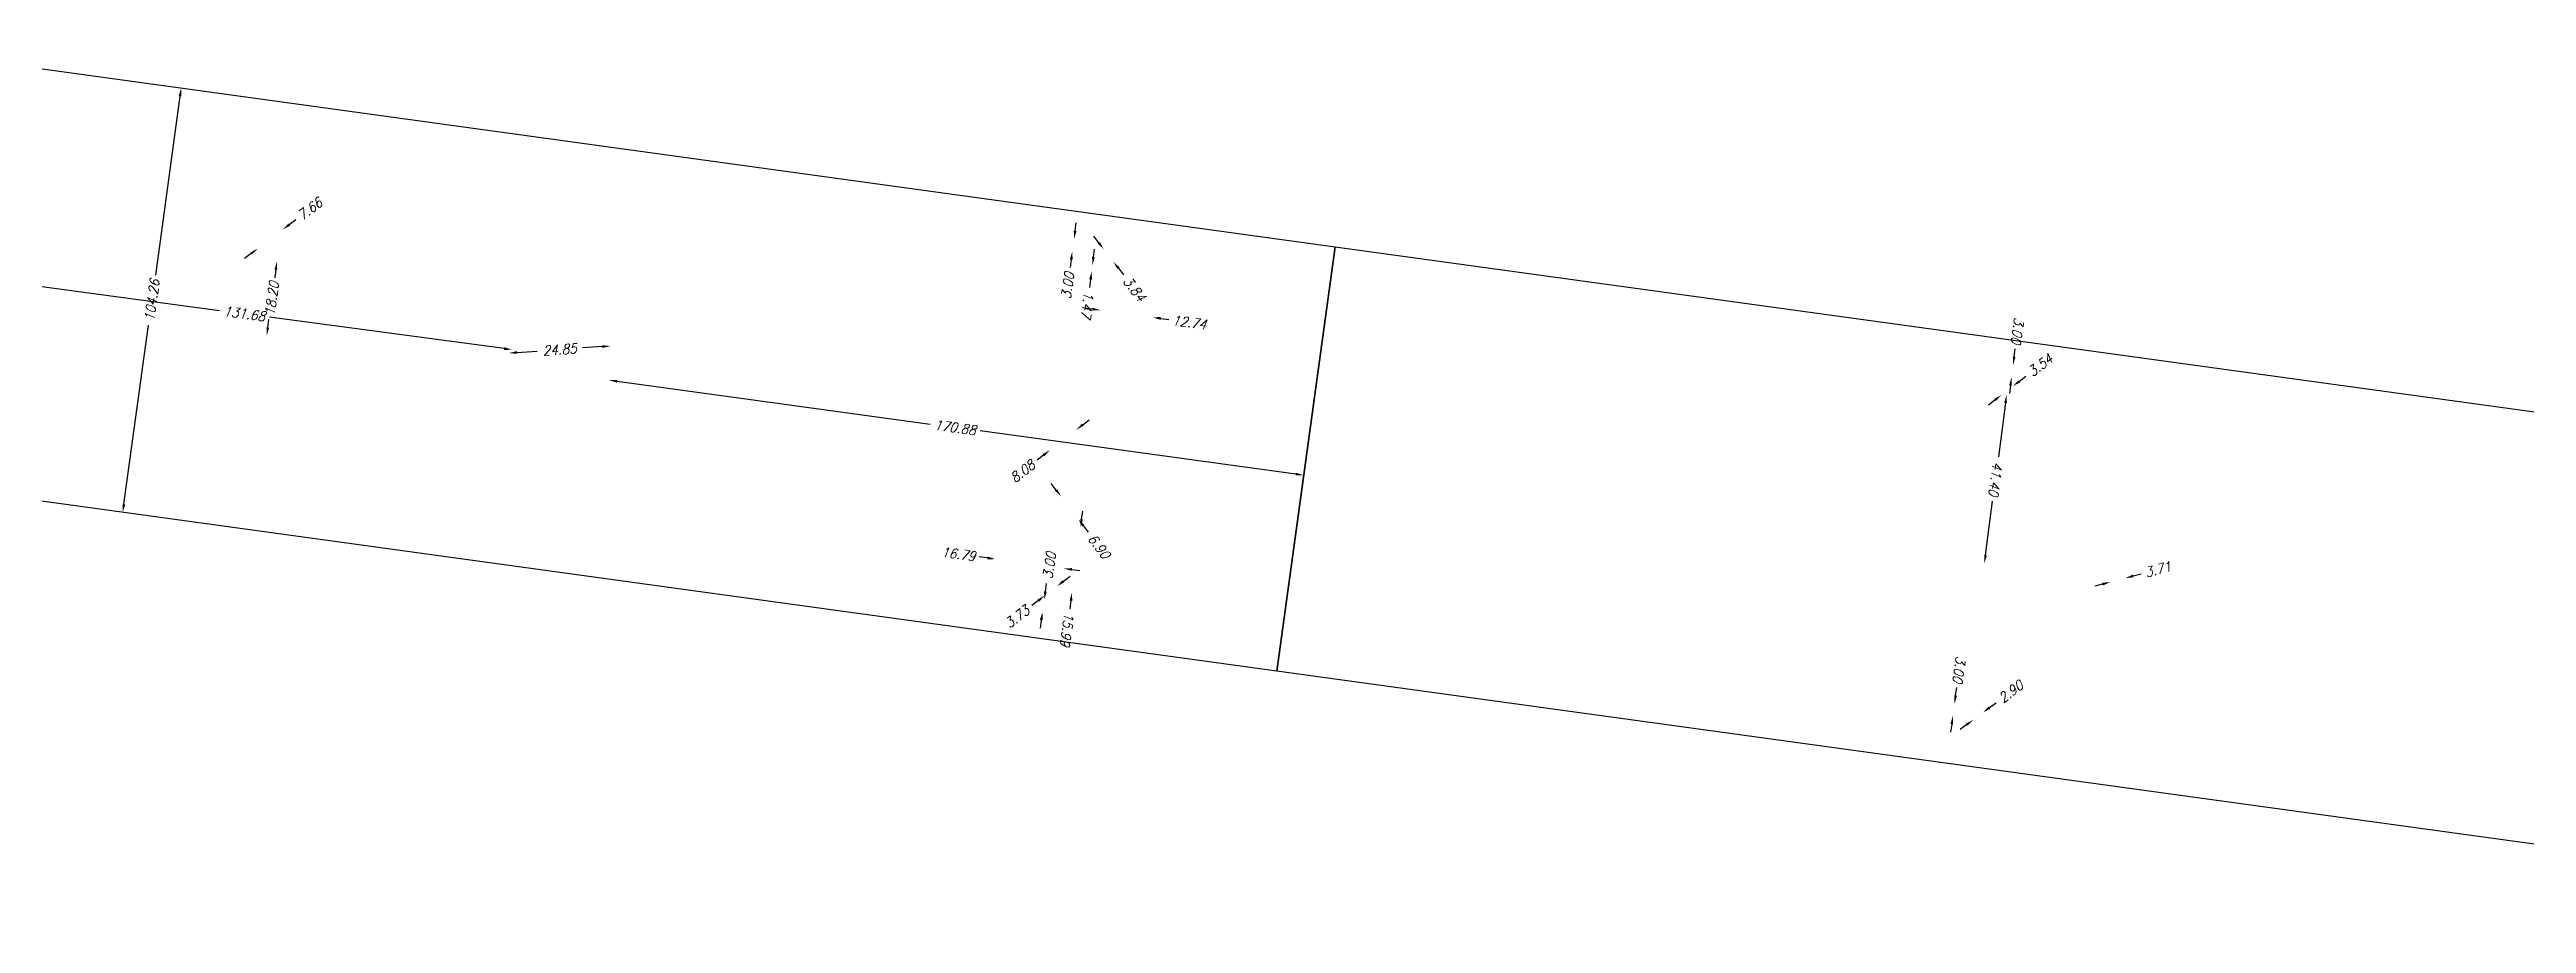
# Model space of a CAD drawing. Header units: feet. Extents: x 2209 to 2699904, y 6315 to 264949.
# Drawn here: x 2698697 to 2699301, y 264437 to 264650 of the extents above; entities that cross this region are included whole.
import ezdxf

# ---------------------------------------------------------------- set-up
doc = ezdxf.new("R2010")
doc.units = ezdxf.units.FT
doc.header["$MEASUREMENT"] = 0
doc.layers.add('WM-DESIGN-LF-CALCS', color=6, linetype='Continuous', plot=False)
doc.styles.add('Standard_0.9_Slanted', font='romans.shx', dxfattribs={"width": 0.9, "oblique": 15})
doc.dimstyles.new('DIM_0.12', dxfattribs={"dimtxt": 0.12, "dimasz": 0.1, "dimexe": 0.02, "dimexo": 0.02, "dimgap": 0.05, "dimtad": 0, "dimdec": 0, "dimlfac": 12, "dimzin": 1, "dimdsep": 46, "dimlunit": 4, "dimtxsty": 'Standard_0.9_Slanted', "dimcen": 0.03, "dimse1": 1, "dimse2": 1, "dimaunit": 1, "dimadec": 3, "dimazin": 0, "dimtfac": 1, "dimtdec": 0, "dimtofl": 0, "dimtmove": 0, "dimatfit": 0, "dimfxl": 1, "dimtolj": 1, "dimtzin": 0, "dimlwd": -1, "dimarcsym": 0})

# ---------------------------------------------------------------- blocks, each defined once
blk = doc.blocks.new('*D221')
at = {"layer": 'Defpoints', "color": 0, "transparency": 16777216}
for p in [(2699161.19, 264490.25), (2699162.65, 264487.02), (2699163.06, 264490)]:
    blk.add_point(p, dxfattribs=at)
at = {"layer": 'WM-DESIGN-LF-CALCS', "color": 0, "transparency": 16777216}
for p, q in [((2699161.46, 264492.23), (2699161.73, 264494.22)), ((2699160.51, 264485.3), (2699160.24, 264483.32))]:
    blk.add_line(p, q, dxfattribs=at)
for points in [[(2699160.84, 264485.25), (2699160.18, 264485.34), (2699160.78, 264487.28)], [(2699161.79, 264492.19), (2699161.13, 264492.28), (2699161.19, 264490.25)]]:
    blk.add_solid(points, dxfattribs=at)
at = {"layer": 'WM-DESIGN-LF-CALCS', "color": 0, "transparency": 16777216, "insert": (2699162.33, 264498.61), "char_height": 2.4, "attachment_point": 5, "rotation": 262.2202, "style": 'Standard_0.9_Slanted'}
blk.add_mtext('\\A1;3.00', dxfattribs=at)
blk = doc.blocks.new('*D222')
at = {"layer": 'Defpoints', "color": 0, "transparency": 16777216}
for p in [(2699163.06, 264490), (2699165.38, 264491.74), (2699168.1, 264488.11)]:
    blk.add_point(p, dxfattribs=at)
at = {"layer": 'WM-DESIGN-LF-CALCS', "color": 0, "transparency": 16777216}
for p, q in [((2699169.7, 264489.31), (2699171.3, 264490.51)), ((2699164.18, 264485.17), (2699162.58, 264483.97))]:
    blk.add_line(p, q, dxfattribs=at)
for points in [[(2699169.5, 264489.58), (2699169.9, 264489.04), (2699168.1, 264488.11)], [(2699163.98, 264485.43), (2699164.38, 264484.9), (2699165.78, 264486.37)]]:
    blk.add_solid(points, dxfattribs=at)
at = {"layer": 'WM-DESIGN-LF-CALCS', "color": 0, "transparency": 16777216, "insert": (2699174.9, 264493.21), "char_height": 2.4, "attachment_point": 5, "rotation": 36.89192, "style": 'Standard_0.9_Slanted'}
blk.add_mtext('\\A1;2.90', dxfattribs=at)
blk = doc.blocks.new('*D226')
at = {"layer": 'Defpoints', "color": 0, "transparency": 16777216}
for p in [(2699170.58, 264565.93, -115.72), (2699173.88, 264565.5), (2699165.18, 264524.88, -115.72)]:
    blk.add_point(p, dxfattribs=at)
at = {"layer": 'WM-DESIGN-LF-CALCS', "color": 0, "transparency": 16777216}
for p, q in [((2699173.62, 264563.52), (2699171.89, 264550.35)), ((2699168.74, 264526.43), (2699170.47, 264539.6))]:
    blk.add_line(p, q, dxfattribs=at)
for points in [[(2699173.95, 264563.47), (2699173.29, 264563.56), (2699173.88, 264565.5)], [(2699169.07, 264526.39), (2699168.41, 264526.48), (2699168.48, 264524.45)]]:
    blk.add_solid(points, dxfattribs=at)
at = {"layer": 'WM-DESIGN-LF-CALCS', "color": 0, "transparency": 16777216, "insert": (2699171.18, 264544.98), "char_height": 2.4, "attachment_point": 5, "rotation": 262.51105, "style": 'Standard_0.9_Slanted'}
blk.add_mtext('\\A1;41.40', dxfattribs=at)
blk = doc.blocks.new('*D228')
at = {"layer": 'Defpoints', "color": 0, "transparency": 16777216}
for p in [(2699170.82, 264567.79), (2699173.62, 264569.94), (2699175.43, 264567.59)]:
    blk.add_point(p, dxfattribs=at)
at = {"layer": 'WM-DESIGN-LF-CALCS', "color": 0, "transparency": 16777216}
for p, q in [((2699177.01, 264568.81), (2699178.6, 264570.02)), ((2699171.04, 264564.22), (2699169.45, 264563))]:
    blk.add_line(p, q, dxfattribs=at)
for points in [[(2699170.83, 264564.48), (2699171.24, 264563.95), (2699172.62, 264565.44)], [(2699176.81, 264569.07), (2699177.22, 264568.54), (2699175.43, 264567.59)]]:
    blk.add_solid(points, dxfattribs=at)
at = {"layer": 'WM-DESIGN-LF-CALCS', "color": 0, "transparency": 16777216, "insert": (2699182.08, 264572.7), "char_height": 2.4, "attachment_point": 5, "rotation": 37.51105, "style": 'Standard_0.9_Slanted'}
blk.add_mtext('\\A1;3.54', dxfattribs=at)
blk = doc.blocks.new('*D229')
at = {"layer": 'Defpoints', "color": 0, "transparency": 16777216}
for p in [(2699174.01, 264572.91), (2699175.46, 264572.72), (2699173.62, 264569.94)]:
    blk.add_point(p, dxfattribs=at)
at = {"layer": 'WM-DESIGN-LF-CALCS', "color": 0, "transparency": 16777216}
for p, q in [((2699175.72, 264574.71), (2699175.98, 264576.69)), ((2699174.81, 264567.77), (2699174.55, 264565.78))]:
    blk.add_line(p, q, dxfattribs=at)
for points in [[(2699176.05, 264574.66), (2699175.39, 264574.75), (2699175.46, 264572.72)], [(2699175.14, 264567.72), (2699174.48, 264567.81), (2699175.07, 264569.75)]]:
    blk.add_solid(points, dxfattribs=at)
at = {"layer": 'WM-DESIGN-LF-CALCS', "color": 0, "transparency": 16777216, "insert": (2699176.56, 264581.09), "char_height": 2.4, "attachment_point": 5, "rotation": 262.51105, "style": 'Standard_0.9_Slanted'}
blk.add_mtext('\\A1;3.00', dxfattribs=at)
blk = doc.blocks.new('*D231')
at = {"layer": 'Defpoints', "color": 0, "transparency": 16777216}
for p in [(2699198.11, 264524.04), (2699201.7, 264524.99), (2699202.8, 264520.85)]:
    blk.add_point(p, dxfattribs=at)
at = {"layer": 'WM-DESIGN-LF-CALCS', "color": 0, "transparency": 16777216}
for p, q in [((2699197.28, 264519.39), (2699195.34, 264518.88)), ((2699204.73, 264521.37), (2699206.66, 264521.88))]:
    blk.add_line(p, q, dxfattribs=at)
for points in [[(2699197.19, 264519.71), (2699197.36, 264519.07), (2699199.21, 264519.9)], [(2699204.64, 264521.69), (2699204.81, 264521.04), (2699202.8, 264520.85)]]:
    blk.add_solid(points, dxfattribs=at)
at = {"layer": 'WM-DESIGN-LF-CALCS', "color": 0, "transparency": 16777216, "insert": (2699210.76, 264522.97), "char_height": 2.4, "attachment_point": 5, "rotation": 14.84844, "style": 'Standard_0.9_Slanted'}
blk.add_mtext('\\A1;3.71', dxfattribs=at)
blk = doc.blocks.new('*D233')
at = {"layer": 'Defpoints', "color": 0, "transparency": 16777216}
for p in [(2698833.95, 264573.67), (2699003.26, 264550.53, 125.25), (2699002.62, 264545.9)]:
    blk.add_point(p, dxfattribs=at)
at = {"layer": 'WM-DESIGN-LF-CALCS', "color": 0, "transparency": 16777216}
for p, q in [((2698835.3, 264568.77), (2698911.56, 264558.35)), ((2699000.64, 264546.17), (2698923.77, 264556.68))]:
    blk.add_line(p, q, dxfattribs=at)
for points in [[(2698835.34, 264569.1), (2698835.25, 264568.44), (2698833.31, 264569.05)], [(2699000.69, 264546.5), (2699000.6, 264545.84), (2699002.62, 264545.9)]]:
    blk.add_solid(points, dxfattribs=at)
at = {"layer": 'WM-DESIGN-LF-CALCS', "color": 0, "transparency": 16777216, "insert": (2698917.67, 264557.52), "char_height": 2.4, "attachment_point": 5, "rotation": 352.21663, "style": 'Standard_0.9_Slanted'}
blk.add_mtext('\\A1;170.88', dxfattribs=at)
blk = doc.blocks.new('*D234')
at = {"layer": 'Defpoints', "color": 0, "transparency": 16777216}
for p in [(2698808.9, 264575.65), (2698809.15, 264571.97), (2698833.95, 264573.67)]:
    blk.add_point(p, dxfattribs=at)
at = {"layer": 'WM-DESIGN-LF-CALCS', "color": 0, "transparency": 16777216}
for p, q in [((2698810.89, 264575.79), (2698815.77, 264576.13)), ((2698831.7, 264577.22), (2698826.82, 264576.89))]:
    blk.add_line(p, q, dxfattribs=at)
for points in [[(2698831.67, 264577.56), (2698831.72, 264576.89), (2698833.69, 264577.36)], [(2698810.87, 264576.12), (2698810.92, 264575.46), (2698808.9, 264575.65)]]:
    blk.add_solid(points, dxfattribs=at)
at = {"layer": 'WM-DESIGN-LF-CALCS', "color": 0, "transparency": 16777216, "insert": (2698821.3, 264576.51), "char_height": 2.4, "attachment_point": 5, "rotation": 3.93802, "style": 'Standard_0.9_Slanted'}
blk.add_mtext('\\A1;24.85', dxfattribs=at)
blk = doc.blocks.new('*D235')
at = {"layer": 'Defpoints', "color": 0, "transparency": 16777216}
for p in [(2698678.64, 264589.5), (2698679.25, 264594), (2698809.15, 264571.97)]:
    blk.add_point(p, dxfattribs=at)
at = {"layer": 'WM-DESIGN-LF-CALCS', "color": 0, "transparency": 16777216}
for p, q in [((2698681.23, 264593.73), (2698738.4, 264586.05)), ((2698807.78, 264576.74), (2698750.61, 264584.41))]:
    blk.add_line(p, q, dxfattribs=at)
for points in [[(2698681.27, 264594.06), (2698681.19, 264593.4), (2698679.25, 264594)], [(2698807.82, 264577.07), (2698807.73, 264576.41), (2698809.76, 264576.47)]]:
    blk.add_solid(points, dxfattribs=at)
at = {"layer": 'WM-DESIGN-LF-CALCS', "color": 0, "transparency": 16777216, "insert": (2698744.5, 264585.23), "char_height": 2.4, "attachment_point": 5, "rotation": 352.35024, "style": 'Standard_0.9_Slanted'}
blk.add_mtext('\\A1;131.68', dxfattribs=at)
blk = doc.blocks.new('*D236')
at = {"layer": 'Defpoints', "color": 0, "transparency": 16777216}
for p in [(2698749.82, 264598.3), (2698752.4, 264597.95), (2698747.33, 264580.27)]:
    blk.add_point(p, dxfattribs=at)
at = {"layer": 'WM-DESIGN-LF-CALCS', "color": 0, "transparency": 16777216}
for p, q in [((2698752.13, 264595.97), (2698751.85, 264594)), ((2698750.18, 264581.9), (2698750.46, 264583.86))]:
    blk.add_line(p, q, dxfattribs=at)
for points in [[(2698751.8, 264596.01), (2698752.46, 264595.92), (2698752.4, 264597.95)], [(2698749.85, 264581.94), (2698750.51, 264581.85), (2698749.91, 264579.91)]]:
    blk.add_solid(points, dxfattribs=at)
at = {"layer": 'WM-DESIGN-LF-CALCS', "color": 0, "transparency": 16777216, "insert": (2698751.16, 264588.93), "char_height": 2.4, "attachment_point": 5, "rotation": 82.14209, "style": 'Standard_0.9_Slanted'}
blk.add_mtext('\\A1;18.20', dxfattribs=at)
blk = doc.blocks.new('*D237')
at = {"layer": 'Defpoints', "color": 0, "transparency": 16777216}
for p in [(2698952.58, 264602.6), (2698946.22, 264600.44), (2698952.17, 264599.62)]:
    blk.add_point(p, dxfattribs=at)
at = {"layer": 'WM-DESIGN-LF-CALCS', "color": 0, "transparency": 16777216}
for p, q in [((2698946.91, 264605.4), (2698947.18, 264607.38)), ((2698945.95, 264598.46), (2698945.68, 264596.48))]:
    blk.add_line(p, q, dxfattribs=at)
for points in [[(2698946.57, 264605.44), (2698947.24, 264605.35), (2698946.63, 264603.42)], [(2698945.62, 264598.51), (2698946.28, 264598.42), (2698946.22, 264600.44)]]:
    blk.add_solid(points, dxfattribs=at)
at = {"layer": 'WM-DESIGN-LF-CALCS', "color": 0, "transparency": 16777216, "insert": (2698945.07, 264592.08), "char_height": 2.4, "attachment_point": 5, "rotation": 82.15387, "style": 'Standard_0.9_Slanted'}
blk.add_mtext('\\A1;3.00', dxfattribs=at)
blk = doc.blocks.new('*D238')
at = {"layer": 'Defpoints', "color": 0, "transparency": 16777216}
for p in [(2698952.17, 264599.62), (2698954.52, 264596.59), (2698956.22, 264597.9)]:
    blk.add_point(p, dxfattribs=at)
at = {"layer": 'WM-DESIGN-LF-CALCS', "color": 0, "transparency": 16777216}
for p, q in [((2698952.64, 264602.52), (2698951.42, 264604.1)), ((2698957.44, 264596.32), (2698958.67, 264594.74))]:
    blk.add_line(p, q, dxfattribs=at)
for points in [[(2698952.91, 264602.72), (2698952.38, 264602.32), (2698953.87, 264600.94)], [(2698957.7, 264596.52), (2698957.18, 264596.12), (2698956.22, 264597.9)]]:
    blk.add_solid(points, dxfattribs=at)
at = {"layer": 'WM-DESIGN-LF-CALCS', "color": 0, "transparency": 16777216, "insert": (2698961.35, 264591.27), "char_height": 2.4, "attachment_point": 5, "rotation": 307.72651, "style": 'Standard_0.9_Slanted'}
blk.add_mtext('\\A1;3.84', dxfattribs=at)
blk = doc.blocks.new('*D239')
at = {"layer": 'Defpoints', "color": 0, "transparency": 16777216}
for p in [(2698950.92, 264595.57), (2698954.52, 264596.59), (2698954.33, 264595.13)]:
    blk.add_point(p, dxfattribs=at)
at = {"layer": 'WM-DESIGN-LF-CALCS', "color": 0, "transparency": 16777216}
for p, q in [((2698951.36, 264599.01), (2698951.61, 264600.99)), ((2698950.67, 264593.58), (2698950.41, 264591.6))]:
    blk.add_line(p, q, dxfattribs=at)
for points in [[(2698951, 264593.54), (2698950.34, 264593.62), (2698950.92, 264595.57)], [(2698951.69, 264598.96), (2698951.03, 264599.05), (2698951.11, 264597.02)]]:
    blk.add_solid(points, dxfattribs=at)
at = {"layer": 'WM-DESIGN-LF-CALCS', "color": 0, "transparency": 16777216, "insert": (2698949.88, 264587.43), "char_height": 2.4, "attachment_point": 5, "rotation": 262.72651, "style": 'Standard_0.9_Slanted'}
blk.add_mtext('\\A1;1.47', dxfattribs=at)
blk = doc.blocks.new('*D241')
at = {"layer": 'Defpoints', "color": 0, "transparency": 16777216}
for p in [(2698949.13, 264554.43), (2698940.77, 264552.02), (2698942.74, 264549.49)]:
    blk.add_point(p, dxfattribs=at)
at = {"layer": 'WM-DESIGN-LF-CALCS', "color": 0, "transparency": 16777216}
for p, q in [((2698948.74, 264558.19), (2698950.33, 264559.41)), ((2698939.19, 264550.8), (2698937.61, 264549.57))]:
    blk.add_line(p, q, dxfattribs=at)
for points in [[(2698948.54, 264558.45), (2698948.95, 264557.93), (2698947.16, 264556.97)], [(2698938.99, 264551.06), (2698939.4, 264550.53), (2698940.77, 264552.02)]]:
    blk.add_solid(points, dxfattribs=at)
at = {"layer": 'WM-DESIGN-LF-CALCS', "color": 0, "transparency": 16777216, "insert": (2698934.09, 264546.85), "char_height": 2.4, "attachment_point": 5, "rotation": 37.72651, "style": 'Standard_0.9_Slanted'}
blk.add_mtext('\\A1;8.08', dxfattribs=at)
blk = doc.blocks.new('*D243')
at = {"layer": 'Defpoints', "color": 0, "transparency": 16777216}
for p in [(2698941.3, 264539.04), (2698947.67, 264535.22), (2698945.48, 264533.55)]:
    blk.add_point(p, dxfattribs=at)
at = {"layer": 'WM-DESIGN-LF-CALCS', "color": 0, "transparency": 16777216}
for p, q in [((2698942.28, 264542.3), (2698941.07, 264543.89)), ((2698948.88, 264533.63), (2698950.1, 264532.04))]:
    blk.add_line(p, q, dxfattribs=at)
for points in [[(2698942.55, 264542.5), (2698942.02, 264542.1), (2698943.49, 264540.71)], [(2698949.15, 264533.83), (2698948.62, 264533.43), (2698947.67, 264535.22)]]:
    blk.add_solid(points, dxfattribs=at)
at = {"layer": 'WM-DESIGN-LF-CALCS', "color": 0, "transparency": 16777216, "insert": (2698952.73, 264528.58), "char_height": 2.4, "attachment_point": 5, "rotation": 307.29338, "style": 'Standard_0.9_Slanted'}
blk.add_mtext('\\A1;6.90', dxfattribs=at)
blk = doc.blocks.new('*D244')
at = {"layer": 'Defpoints', "color": 0, "transparency": 16777216}
for p in [(2698945.48, 264533.55), (2698943.38, 264517.7), (2698946.13, 264517.34)]:
    blk.add_point(p, dxfattribs=at)
at = {"layer": 'WM-DESIGN-LF-CALCS', "color": 0, "transparency": 16777216}
for p, q in [((2698948.49, 264535.17), (2698948.75, 264537.15)), ((2698945.87, 264515.36), (2698945.61, 264513.38))]:
    blk.add_line(p, q, dxfattribs=at)
for points in [[(2698948.82, 264535.13), (2698948.16, 264535.22), (2698948.23, 264533.19)], [(2698946.2, 264515.31), (2698945.54, 264515.4), (2698946.13, 264517.34)]]:
    blk.add_solid(points, dxfattribs=at)
at = {"layer": 'WM-DESIGN-LF-CALCS', "color": 0, "transparency": 16777216, "insert": (2698944.94, 264508.34), "char_height": 2.4, "attachment_point": 5, "rotation": 262.46291, "style": 'Standard_0.9_Slanted'}
blk.add_mtext('\\A1;15.99', dxfattribs=at)
blk = doc.blocks.new('*D245')
at = {"layer": 'Defpoints', "color": 0, "transparency": 16777216}
for p in [(2698943.38, 264517.7), (2698939.53, 264516.61), (2698940.43, 264515.43)]:
    blk.add_point(p, dxfattribs=at)
at = {"layer": 'WM-DESIGN-LF-CALCS', "color": 0, "transparency": 16777216}
for p, q in [((2698944.07, 264520.09), (2698945.66, 264521.31)), ((2698937.94, 264515.39), (2698936.35, 264514.17))]:
    blk.add_line(p, q, dxfattribs=at)
for points in [[(2698943.87, 264520.36), (2698944.27, 264519.83), (2698942.48, 264518.88)], [(2698937.74, 264515.65), (2698938.14, 264515.12), (2698939.53, 264516.61)]]:
    blk.add_solid(points, dxfattribs=at)
at = {"layer": 'WM-DESIGN-LF-CALCS', "color": 0, "transparency": 16777216, "insert": (2698932.78, 264511.43), "char_height": 2.4, "attachment_point": 5, "rotation": 37.5098, "style": 'Standard_0.9_Slanted'}
blk.add_mtext('\\A1;3.73', dxfattribs=at)
blk = doc.blocks.new('*D246')
at = {"layer": 'Defpoints', "color": 0, "transparency": 16777216}
for p in [(2698939.38, 264515.59), (2698939.99, 264512.47), (2698940.43, 264515.43)]:
    blk.add_point(p, dxfattribs=at)
at = {"layer": 'WM-DESIGN-LF-CALCS', "color": 0, "transparency": 16777216}
for p, q in [((2698939.67, 264517.57), (2698939.96, 264519.55)), ((2698938.64, 264510.64), (2698938.35, 264508.67))]:
    blk.add_line(p, q, dxfattribs=at)
for points in [[(2698939.34, 264517.62), (2698940, 264517.52), (2698939.38, 264515.59)], [(2698938.32, 264510.69), (2698938.97, 264510.6), (2698938.94, 264512.62)]]:
    blk.add_solid(points, dxfattribs=at)
at = {"layer": 'WM-DESIGN-LF-CALCS', "color": 0, "transparency": 16777216, "insert": (2698940.61, 264523.94), "char_height": 2.4, "attachment_point": 5, "rotation": 81.58251, "style": 'Standard_0.9_Slanted'}
blk.add_mtext('\\A1;3.00', dxfattribs=at)
blk = doc.blocks.new('*D247')
at = {"layer": 'Defpoints', "color": 0, "transparency": 16777216}
for p in [(2698927.28, 264524.01), (2698927.48, 264525.48), (2698943.92, 264521.75)]:
    blk.add_point(p, dxfattribs=at)
at = {"layer": 'WM-DESIGN-LF-CALCS', "color": 0, "transparency": 16777216}
for p, q in [((2698925.5, 264525.75), (2698923.52, 264526.02)), ((2698946.1, 264522.95), (2698948.08, 264522.68))]:
    blk.add_line(p, q, dxfattribs=at)
for points in [[(2698925.54, 264526.08), (2698925.46, 264525.42), (2698927.48, 264525.48)], [(2698946.14, 264523.28), (2698946.05, 264522.62), (2698944.12, 264523.22)]]:
    blk.add_solid(points, dxfattribs=at)
at = {"layer": 'WM-DESIGN-LF-CALCS', "color": 0, "transparency": 16777216, "insert": (2698918.48, 264526.7), "char_height": 2.4, "attachment_point": 5, "rotation": 352.25925, "style": 'Standard_0.9_Slanted'}
blk.add_mtext('\\A1;16.79', dxfattribs=at)
blk = doc.blocks.new('*D248')
at = {"layer": 'Defpoints', "color": 0, "transparency": 16777216}
for p in [(2698953.8, 264590.99), (2698965.77, 264584.36), (2698966.43, 264589.29)]:
    blk.add_point(p, dxfattribs=at)
at = {"layer": 'WM-DESIGN-LF-CALCS', "color": 0, "transparency": 16777216}
for p, q in [((2698951.16, 264586.34), (2698949.17, 264586.61)), ((2698967.75, 264584.09), (2698969.73, 264583.82))]:
    blk.add_line(p, q, dxfattribs=at)
for points in [[(2698951.2, 264586.67), (2698951.11, 264586.01), (2698953.14, 264586.07)], [(2698967.79, 264584.42), (2698967.7, 264583.76), (2698965.77, 264584.36)]]:
    blk.add_solid(points, dxfattribs=at)
at = {"layer": 'WM-DESIGN-LF-CALCS', "color": 0, "transparency": 16777216, "insert": (2698974.75, 264583.14), "char_height": 2.4, "attachment_point": 5, "rotation": 352.29338, "style": 'Standard_0.9_Slanted'}
blk.add_mtext('\\A1;12.74', dxfattribs=at)
blk = doc.blocks.new('*D251')
at = {"layer": 'Defpoints', "color": 0, "transparency": 16777216}
for p in [(2698729.05, 264640.18), (2698729.77, 264640.08, 125.29), (2698715.56, 264536.79, 125.29)]:
    blk.add_point(p, dxfattribs=at)
at = {"layer": 'WM-DESIGN-LF-CALCS', "color": 0, "transparency": 16777216}
for p, q in [((2698728.77, 264638.2), (2698722.78, 264594.64)), ((2698715.12, 264538.87), (2698721.11, 264582.43))]:
    blk.add_line(p, q, dxfattribs=at)
for points in [[(2698728.44, 264638.24), (2698729.1, 264638.15), (2698729.05, 264640.18)], [(2698714.79, 264538.92), (2698715.45, 264538.82), (2698714.84, 264536.89)]]:
    blk.add_solid(points, dxfattribs=at)
at = {"layer": 'WM-DESIGN-LF-CALCS', "color": 0, "transparency": 16777216, "insert": (2698721.95, 264588.53), "char_height": 2.4, "attachment_point": 5, "rotation": 82.17054, "style": 'Standard_0.9_Slanted'}
blk.add_mtext('\\A1;104.26', dxfattribs=at)
blk = doc.blocks.new('*D309')
at = {"layer": 'Defpoints', "color": 0, "transparency": 16777216}
for p in [(2698753.8, 264605.72), (2698755.91, 264602.94), (2698749.82, 264598.3)]:
    blk.add_point(p, dxfattribs=at)
at = {"layer": 'WM-DESIGN-LF-CALCS', "color": 0, "transparency": 16777216}
for p, q in [((2698755.39, 264606.93), (2698756.99, 264608.14)), ((2698746.11, 264599.87), (2698744.52, 264598.66))]:
    blk.add_line(p, q, dxfattribs=at)
for points in [[(2698755.19, 264607.19), (2698755.6, 264606.66), (2698753.8, 264605.72)], [(2698745.91, 264600.14), (2698746.31, 264599.61), (2698747.7, 264601.08)]]:
    blk.add_solid(points, dxfattribs=at)
at = {"layer": 'WM-DESIGN-LF-CALCS', "color": 0, "transparency": 16777216, "insert": (2698760.42, 264610.74), "char_height": 2.4, "attachment_point": 5, "rotation": 37.23802, "style": 'Standard_0.9_Slanted'}
blk.add_mtext('\\A1;7.66', dxfattribs=at)

msp = doc.modelspace()

# ---------------------------------------------------------------- linework, layer by layer
at = {"layer": 'Defpoints', "extrusion": (0.000136657, -1.8764e-05, 1), "elevation": 489.12}
for points in [[(2698996.02, 264498.229), (2698670.121, 264543.042), (2698597.799, 264545.362), (2698601.34, 264649.562), (2698680.342, 264646.878), (2699010.222, 264601.517), (2698996.02, 264498.229)], [(2698996.02, 264498.229), (2699010.222, 264601.517), (2699457.142, 264540.062), (2699442.939, 264436.774), (2698996.02, 264498.229)]]:
    msp.add_lwpolyline(points, close=True, dxfattribs=at)

# ---------------------------------------------------------------- dimensions: what is measured, and where the dimension line sits
at = {"layer": 'WM-DESIGN-LF-CALCS'}
for p1, p2, distance, picture, middle in [((2698715.564, 264536.79, 125.286), (2698729.766, 264640.078, 125.286), 0.727, '*D251', (2698721.945, 264588.533)), ((2698952.578, 264602.597), (2698952.169, 264599.625), -6.003, '*D237', (2698945.07, 264592.084)), ((2698952.169, 264599.625), (2698954.519, 264596.588), 2.148, '*D238', (2698961.351, 264591.267)), ((2698747.327, 264580.271), (2698749.816, 264598.303), -2.608, '*D236', (2698751.155, 264588.931)), ((2698954.519, 264596.588), (2698954.333, 264595.129), -3.441, '*D239', (2698949.881, 264587.43)), ((2698809.153, 264571.967), (2698678.643, 264589.496), -4.543, '*D235', (2698744.503, 264585.235)), ((2698953.805, 264590.995), (2698966.434, 264589.285), -4.97, '*D248', (2698974.753, 264583.145)), ((2699173.623, 264569.939), (2699174.014, 264572.913), -1.457, '*D229', (2699176.559, 264581.091)), ((2698833.946, 264573.674), (2698809.153, 264571.967), -3.696, '*D234', (2698821.296, 264576.508)), ((2699170.819, 264567.786), (2699173.623, 264569.939), -2.963, '*D228', (2699182.081, 264572.697)), ((2699165.179, 264524.884, -115.716), (2699170.575, 264565.935, -115.716), -3.33, '*D226', (2699171.179, 264544.975)), ((2698949.126, 264554.429, -115.716), (2698942.736, 264549.485, -115.716), -3.207, '*D241', (2698934.086, 264546.849, -115.716)), ((2698941.3, 264539.041), (2698945.48, 264533.552), 2.756, '*D243', (2698952.733, 264528.578)), ((2698945.48, 264533.552), (2698943.383, 264517.704), 2.771, '*D244', (2698944.939, 264508.338)), ((2698939.988, 264512.467), (2698940.427, 264515.435), 1.061, '*D246', (2698940.612, 264523.938)), ((2699198.115, 264524.035), (2699201.7, 264524.986), -4.275, '*D231', (2699210.764, 264522.966)), ((2698943.383, 264517.704), (2698940.427, 264515.435), -1.477, '*D245', (2698932.784, 264511.431)), ((2699162.653, 264487.024), (2699163.059, 264489.997), 1.891, '*D221', (2699162.328, 264498.614)), ((2699163.059, 264489.997), (2699165.377, 264491.737), -4.536, '*D222', (2699174.899, 264493.211))]:
    dim = msp.add_aligned_dim(p1=p1, p2=p2, distance=distance, dimstyle='DIM_0.12', override={"dimdec": 2, "dimlfac": 1, "dimlunit": 2}, dxfattribs=at)
    dim.commit()
    dim.dimension.update_dxf_attribs({"geometry": picture, "text_midpoint": middle})
for base, p1, p2, angle, picture, middle in [((2698753.801, 264605.716), (2698749.816, 264598.303), (2698755.913, 264602.938), 37.23802, '*D309', (2698760.417, 264610.744)), ((2699002.622, 264545.903), (2698833.946, 264573.674), (2699003.255, 264550.532, 125.247), 352.216627, '*D233', (2698917.665, 264557.515)), ((2698927.482, 264525.48), (2698943.919, 264521.753), (2698927.283, 264524.014), 172.259253, '*D247', (2698918.483, 264526.703))]:
    dim = msp.add_linear_dim(base=base, p1=p1, p2=p2, angle=angle, dimstyle='DIM_0.12', override={"dimdec": 2, "dimlfac": 1, "dimlunit": 2}, dxfattribs=at)
    dim.commit()
    dim.dimension.update_dxf_attribs({"geometry": picture, "text_midpoint": middle, "dimtype": 161})

doc.saveas('drawing.dxf')
